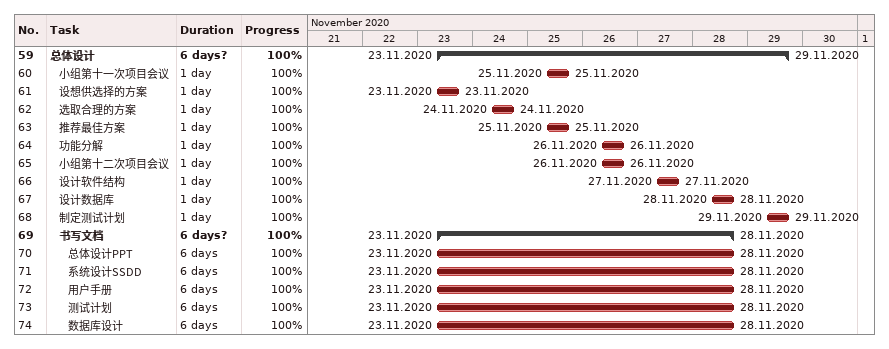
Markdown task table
| ID | Level | Task | Duration | Start | Finish | % complete |
|---|---|---|---|---|---|---|
| 59 | 1 | **总体设计** | 6d? | 2020-11-23 | 2020-11-29 | 100 |
| 60 | 2 | 小组第十一次项目会议 | 1d | 2020-11-25 | 2020-11-25 | 100 |
| 61 | 2 | 设想供选择的方案 | 1d | 2020-11-23 | 2020-11-23 | 100 |
| 62 | 2 | 选取合理的方案 | 1d | 2020-11-24 | 2020-11-24 | 100 |
| 63 | 2 | 推荐最佳方案 | 1d | 2020-11-25 | 2020-11-25 | 100 |
| 64 | 2 | 功能分解 | 1d | 2020-11-26 | 2020-11-26 | 100 |
| 65 | 2 | 小组第十二次项目会议 | 1d | 2020-11-26 | 2020-11-26 | 100 |
| 66 | 2 | 设计软件结构 | 1d | 2020-11-27 | 2020-11-27 | 100 |
| 67 | 2 | 设计数据库 | 1d | 2020-11-28 | 2020-11-28 | 100 |
| 68 | 2 | 制定测试计划 | 1d | 2020-11-29 | 2020-11-29 | 100 |
| 69 | 2 | **书写文档** | 6d? | 2020-11-23 | 2020-11-28 | 100 |
| 70 | 3 | 总体设计PPT | 6d | 2020-11-23 | 2020-11-28 | 100 |
| 71 | 3 | 系统设计SSDD | 6d | 2020-11-23 | 2020-11-28 | 100 |
| 72 | 3 | 用户手册 | 6d | 2020-11-23 | 2020-11-28 | 100 |
| 73 | 3 | 测试计划 | 6d | 2020-11-23 | 2020-11-28 | 100 |
| 74 | 3 | 数据库设计 | 6d | 2020-11-23 | 2020-11-28 | 100 |
